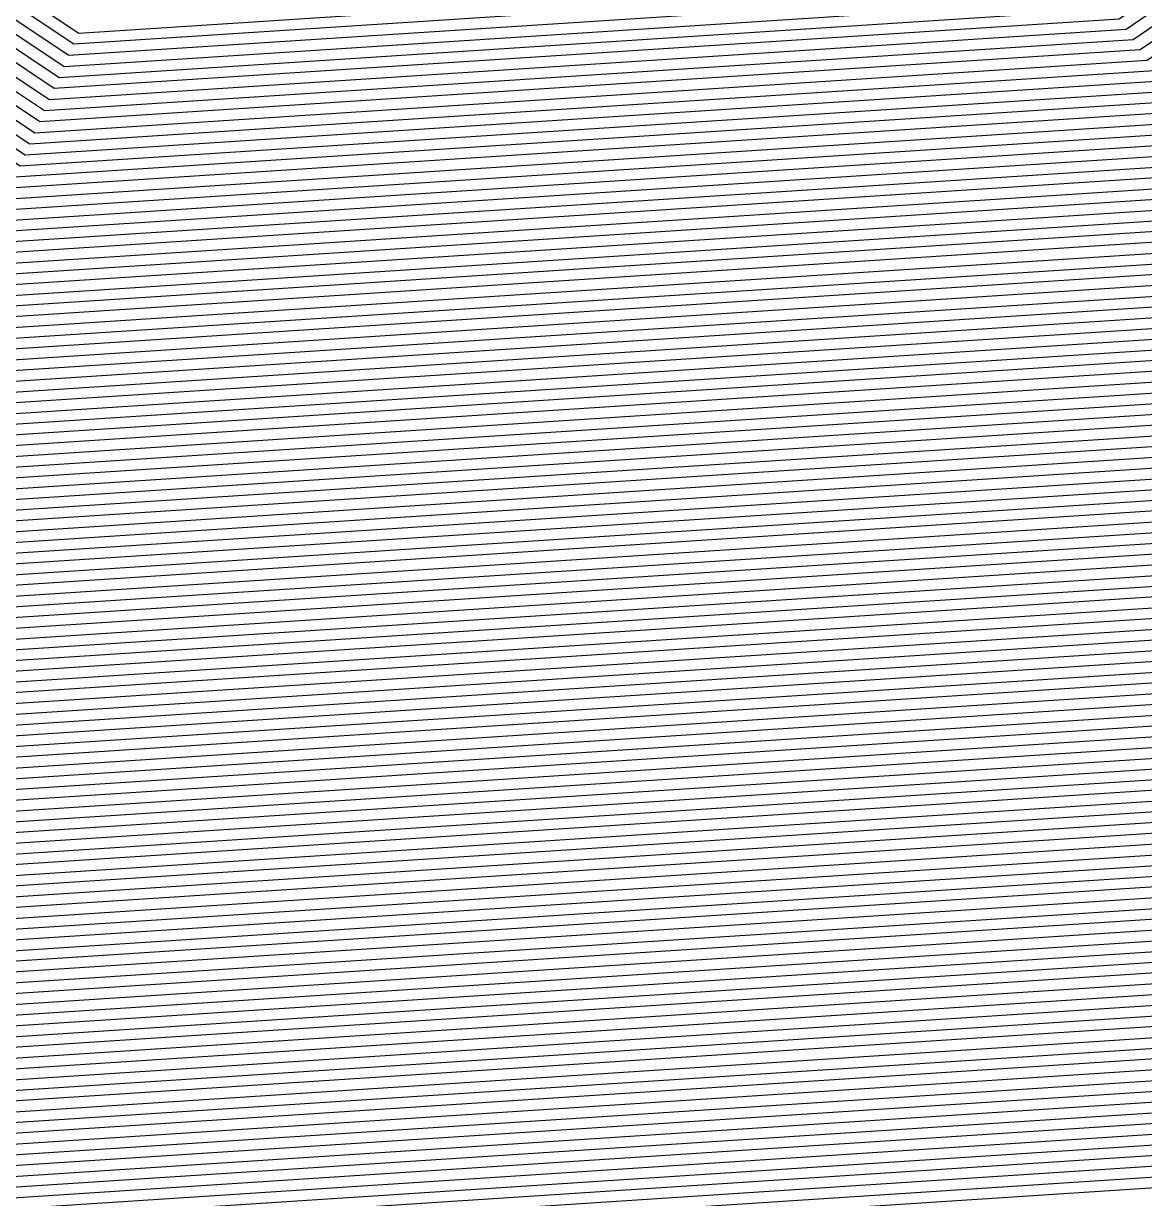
# Model space of a CAD drawing. Extents: x 7084 to 11035, y 13750 to 16729.
# Drawn here: x 8903.1 to 8953.1, y 14749.7 to 14802.2 of the extents above; entities that cross this region are included whole.
import ezdxf

# ---------------------------------------------------------------- set-up
doc = ezdxf.new("R2010")
doc.units = 0
doc.layers.add('Default', color=7, linetype='Continuous')

msp = doc.modelspace()

# ---------------------------------------------------------------- linework, layer by layer
at = {"layer": 'Default'}
for points in [[(8760.535, 14895.53), (8799.376, 14839.801), (8810.945, 14825.188), (8892.006, 14771.148), (8969.689, 14776.214), (8994.653, 14793.263), (9074.025, 14838.859), (9118.472, 14857.734), (9184.334, 14856.046), (9200.165, 14842.041), (9264.338, 14815.021), (9304.868, 14813.332), (9318.264, 14828.554), (9402.702, 14850.508), (9466.875, 14902.86), (9500.65, 14945.079), (9537.803, 15021.073), (9523.799, 15083.179), (9576.151, 15198.015), (9552.508, 15319.606)], [(9550.406, 15318.916), (9573.887, 15198.152), (9521.892, 15084.098), (9536.16, 15020.821), (9499.26, 14945.343), (9465.715, 14903.411), (9401.978, 14851.416), (9318.114, 14829.611), (9304.466, 14814.102), (9264.212, 14815.779), (9200.475, 14842.616), (9184.346, 14856.884), (9118.932, 14858.561), (9073.646, 14839.33), (8994.814, 14794.044), (8969.379, 14776.674), (8892.224, 14771.642), (8811.715, 14825.315), (8799.928, 14840.203), (8761.351, 14895.553)], [(9546.201, 15317.538), (9569.361, 15198.428), (9518.078, 15085.936), (9532.875, 15020.315), (9496.48, 14945.872), (9463.394, 14904.514), (9400.531, 14853.231), (9317.816, 14831.725), (9303.662, 14815.642), (9263.959, 14817.296), (9201.096, 14843.765), (9184.369, 14858.561), (9119.851, 14860.216), (9072.887, 14840.272), (8995.135, 14795.606), (8968.758, 14777.593), (8892.661, 14772.63), (8813.254, 14825.567), (8801.031, 14841.007), (8762.982, 14895.599), (8743.13, 14955.154), (8750.207, 14973.168)], [(8763.798, 14895.622), (8801.582, 14841.41), (8814.024, 14825.694), (8892.879, 14773.124), (8968.448, 14778.052), (8995.296, 14796.387), (9072.508, 14840.743), (9120.311, 14861.043), (9184.38, 14859.4), (9201.406, 14844.339), (9263.833, 14818.054), (9303.26, 14816.411), (9317.666, 14832.782), (9399.807, 14854.138), (9462.234, 14905.066), (9495.09, 14946.136), (9531.232, 15020.062), (9516.171, 15086.855), (9567.098, 15198.566), (9544.099, 15316.848)], [(8767.06, 14895.714), (8803.788, 14843.018), (8817.103, 14826.199), (8893.752, 14775.1), (8967.207, 14779.89), (8995.939, 14799.512), (9070.992, 14842.627), (9122.149, 14864.351), (9184.426, 14862.755), (9202.646, 14846.637), (9263.327, 14821.087), (9301.652, 14819.49), (9317.069, 14837.01), (9396.912, 14857.769), (9457.592, 14907.271), (9489.53, 14947.193), (9524.66, 15019.051), (9508.543, 15090.531), (9558.045, 15199.117), (9535.689, 15314.091)], [(8767.876, 14895.737), (8804.339, 14843.42), (8817.872, 14826.326), (8893.97, 14775.594), (8966.897, 14780.35), (8996.1, 14800.293), (9070.613, 14843.098), (9122.608, 14865.179), (9184.438, 14863.593), (9202.957, 14847.211), (9263.201, 14821.845), (9301.25, 14820.26), (9316.92, 14838.066), (9396.188, 14858.676), (9456.432, 14907.823), (9488.14, 14947.457), (9523.018, 15018.799), (9506.636, 15091.45), (9555.782, 15199.255), (9533.587, 15313.402)], [(9529.382, 15312.023), (9551.256, 15199.531), (9502.821, 15093.288), (9519.732, 15018.293), (9485.359, 14947.985), (9454.112, 14908.926), (9394.741, 14860.491), (9316.621, 14840.18), (9300.445, 14821.799), (9262.948, 14823.362), (9203.577, 14848.36), (9184.461, 14865.271), (9123.527, 14866.833), (9069.854, 14844.04), (8996.422, 14801.856), (8966.277, 14781.269), (8894.407, 14776.582), (8819.412, 14826.578), (8805.442, 14844.224), (8769.507, 14895.783)], [(8770.323, 14895.806), (8805.994, 14844.626), (8820.182, 14826.705), (8894.625, 14777.076), (8965.967, 14781.728), (8996.583, 14802.637), (9069.475, 14844.511), (9123.987, 14867.66), (9184.472, 14866.109), (9203.887, 14848.934), (9262.822, 14824.12), (9300.043, 14822.569), (9316.471, 14841.237), (9394.017, 14861.399), (9452.951, 14909.477), (9483.969, 14948.25), (9518.089, 15018.04), (9500.914, 15094.207), (9548.992, 15199.669), (9527.28, 15311.334)], [(8771.138, 14895.829), (8806.545, 14845.028), (8820.951, 14826.831), (8894.843, 14777.57), (8965.657, 14782.188), (8996.744, 14803.418), (9069.096, 14844.982), (9124.446, 14868.487), (9184.484, 14866.948), (9204.197, 14849.509), (9262.695, 14824.878), (9299.641, 14823.339), (9316.322, 14842.294), (9393.293, 14862.307), (9451.791, 14910.028), (9482.579, 14948.514), (9516.446, 15017.788), (9499.007, 15095.126), (9546.729, 15199.807), (9525.177, 15310.645)], [(8771.954, 14895.852), (8807.097, 14845.43), (8821.721, 14826.957), (8895.062, 14778.064), (8965.346, 14782.647), (8996.904, 14804.199), (9068.717, 14845.453), (9124.906, 14869.314), (9184.495, 14867.786), (9204.508, 14850.083), (9262.569, 14825.636), (9299.239, 14824.108), (9316.173, 14843.351), (9392.569, 14863.214), (9450.631, 14910.58), (9481.189, 14948.778), (9514.804, 15017.535), (9497.1, 15096.045), (9544.466, 15199.945), (9523.075, 15309.955)], [(8776.032, 14895.967), (8809.854, 14847.441), (8825.57, 14827.589), (8896.153, 14780.534), (8963.795, 14784.945), (8997.709, 14808.105), (9066.822, 14847.808), (9127.203, 14873.45), (9184.553, 14871.98), (9206.058, 14852.955), (9261.937, 14829.427), (9297.229, 14827.957), (9315.426, 14848.636), (9388.95, 14867.752), (9444.829, 14913.337), (9474.239, 14950.099), (9506.59, 15016.271), (9487.565, 15100.641), (9533.15, 15200.634), (9512.563, 15306.509)], [(8776.848, 14895.99), (8810.405, 14847.843), (8826.339, 14827.716), (8896.371, 14781.028), (8963.485, 14785.405), (8997.869, 14808.886), (9066.442, 14848.279), (9127.663, 14874.277), (9184.564, 14872.818), (9206.369, 14853.53), (9261.811, 14830.186), (9296.827, 14828.727), (9315.277, 14849.692), (9388.227, 14868.659), (9443.669, 14913.889), (9472.849, 14950.364), (9504.947, 15016.019), (9485.658, 15101.56), (9530.887, 15200.772), (9510.461, 15305.82)], [(8777.664, 14896.013), (8810.957, 14848.245), (8827.109, 14827.842), (8896.589, 14781.522), (8963.175, 14785.864), (8998.03, 14809.668), (9066.063, 14848.75), (9128.123, 14875.104), (9184.576, 14873.657), (9206.679, 14854.104), (9261.684, 14830.944), (9296.425, 14829.496), (9315.127, 14850.749), (9387.503, 14869.567), (9442.508, 14914.44), (9471.459, 14950.628), (9503.304, 15015.766), (9483.751, 15102.479), (9528.624, 15200.91), (9508.359, 15305.13)], [(8778.479, 14896.036), (8811.508, 14848.647), (8827.879, 14827.968), (8896.808, 14782.016), (8962.865, 14786.324), (8998.191, 14810.449), (9065.684, 14849.222), (9128.582, 14875.932), (9184.587, 14874.496), (9206.989, 14854.678), (9261.558, 14831.702), (9296.022, 14830.266), (9314.978, 14851.806), (9386.779, 14870.475), (9441.348, 14914.991), (9470.069, 14950.892), (9501.661, 15015.513), (9481.844, 15103.398), (9526.361, 15201.047), (9506.256, 15304.441)], [(9502.052, 15303.063), (9521.834, 15201.323), (9478.03, 15105.236), (9498.376, 15015.008), (9467.288, 14951.42), (9439.028, 14916.094), (9385.332, 14872.29), (9314.679, 14853.92), (9295.218, 14831.805), (9261.305, 14833.218), (9207.609, 14855.827), (9184.61, 14876.173), (9129.501, 14877.586), (9064.926, 14850.164), (8998.513, 14812.011), (8962.245, 14787.243), (8897.244, 14783.004), (8829.418, 14828.221)], [(9499.949, 15302.373), (9519.571, 15201.461), (9476.123, 15106.155), (9496.733, 15014.755), (9465.898, 14951.685), (9437.867, 14916.646), (9384.608, 14873.197), (9314.53, 14854.977), (9294.816, 14832.575), (9261.179, 14833.977), (9207.92, 14856.402), (9184.621, 14877.011), (9129.961, 14878.413), (9064.547, 14850.635), (8998.674, 14812.792), (8961.934, 14787.702), (8897.463, 14783.498), (8830.188, 14828.347), (8813.162, 14849.853), (8780.926, 14896.105)], [(8781.742, 14896.128), (8813.714, 14850.255), (8830.957, 14828.474), (8897.681, 14783.992), (8961.624, 14788.162), (8998.834, 14813.574), (9064.168, 14851.106), (9130.42, 14879.24), (9184.633, 14877.85), (9208.23, 14856.976), (9261.052, 14834.735), (9294.414, 14833.345), (9314.381, 14856.034), (9383.884, 14874.105), (9436.707, 14917.197), (9464.508, 14951.949), (9495.09, 15014.502), (9474.216, 15107.074), (9517.308, 15201.599), (9497.847, 15301.684)], [(8785.82, 14896.243), (8816.471, 14852.266), (8834.806, 14829.106), (8898.772, 14786.461), (8960.073, 14790.459), (8999.639, 14817.48), (9062.272, 14853.461), (9132.718, 14883.376), (9184.69, 14882.043), (9209.781, 14859.848), (9260.421, 14838.526), (9292.404, 14837.193), (9313.634, 14861.319), (9380.265, 14878.643), (9430.905, 14919.954), (9457.558, 14953.27), (9486.876, 15013.238), (9464.681, 15111.669), (9505.992, 15202.288), (9487.335, 15298.238)], [(8786.636, 14896.266), (8817.022, 14852.668), (8835.576, 14829.232), (8898.991, 14786.955), (8959.763, 14790.919), (8999.799, 14818.261), (9061.893, 14853.932), (9133.177, 14884.203), (9184.702, 14882.882), (9210.091, 14860.423), (9260.294, 14839.284), (9292.002, 14837.963), (9313.485, 14862.375), (9379.542, 14879.55), (9429.745, 14920.506), (9456.168, 14953.534), (9485.233, 15012.986), (9462.774, 15112.588), (9503.729, 15202.426), (9485.233, 15297.548)], [(9483.131, 15296.859), (9501.466, 15202.564), (9460.867, 15113.507), (9483.59, 15012.733), (9454.778, 14953.799), (9428.585, 14921.057), (9378.818, 14880.458), (9313.335, 14863.432), (9291.6, 14838.733), (9260.168, 14840.042), (9210.401, 14860.997), (9184.713, 14883.721), (9133.637, 14885.03), (9061.514, 14854.403), (8999.96, 14819.042), (8959.453, 14791.378), (8899.209, 14787.449), (8836.345, 14829.358), (8817.574, 14853.07), (8787.452, 14896.289)], [(8789.083, 14896.335), (8818.677, 14853.874), (8837.885, 14829.611), (8899.645, 14788.437), (8958.833, 14792.298), (9000.282, 14820.604), (9060.756, 14855.345), (9134.556, 14886.685), (9184.736, 14885.398), (9211.021, 14862.146), (9259.915, 14841.559), (9290.795, 14840.272), (9313.037, 14865.546), (9377.37, 14882.273), (9426.264, 14922.16), (9451.998, 14954.327), (9480.305, 15012.227), (9457.052, 15115.345), (9496.939, 15202.84), (9478.926, 15295.48)], [(9474.721, 15294.102), (9492.413, 15203.115), (9453.238, 15117.184), (9477.019, 15011.722), (9449.218, 14954.855), (9423.944, 14923.263), (9375.923, 14884.088), (9312.738, 14867.66), (9289.991, 14841.812), (9259.662, 14843.075), (9211.642, 14863.295), (9184.759, 14887.075), (9135.475, 14888.339), (9059.998, 14856.287), (9000.604, 14822.167), (8958.212, 14793.217), (8900.082, 14789.425), (8839.424, 14829.864), (8819.779, 14854.678), (8790.714, 14896.38)], [(8900.518, 14790.413), (8957.592, 14794.136), (9000.925, 14823.729), (9059.239, 14857.229), (9136.394, 14889.993), (9184.782, 14888.752), (9212.262, 14864.443), (9259.41, 14844.592), (9289.187, 14843.351), (9312.439, 14869.774), (9374.475, 14885.903), (9421.623, 14924.366), (9446.437, 14955.384), (9473.733, 15011.216), (9449.424, 15119.022), (9487.887, 15203.391), (9470.517, 15292.723)], [(9464.21, 15290.655), (9481.097, 15203.805), (9443.703, 15121.779), (9468.805, 15010.458), (9442.267, 14956.177), (9418.142, 14926.02), (9372.304, 14888.626), (9311.991, 14872.945), (9287.981, 14845.66), (9259.031, 14846.866), (9213.193, 14866.167), (9184.817, 14891.268), (9137.773, 14892.475), (9058.102, 14858.642), (9001.408, 14826.073), (8956.661, 14795.514), (8901.173, 14791.895), (8843.273, 14830.496), (8822.537, 14856.689), (8794.793, 14896.495), (8780.317, 14939.921), (8792.323, 14970.479), (8761.764, 15023.957)], [(8781.271, 14939.53), (8795.608, 14896.518), (8823.088, 14857.091), (8844.043, 14830.622), (8901.392, 14792.389), (8956.351, 14795.974), (9001.569, 14826.854), (9057.723, 14859.113), (9138.232, 14893.302), (9184.828, 14892.107), (9213.503, 14866.741), (9258.904, 14847.625), (9287.579, 14846.43), (9311.842, 14874.001), (9371.58, 14889.534), (9416.982, 14926.571), (9440.877, 14956.441), (9467.162, 15010.206), (9441.796, 15122.698), (9478.834, 15203.942), (9462.107, 15289.966)], [(8764.039, 15025.439), (8795.562, 14970.273), (8783.178, 14938.749), (8797.24, 14896.564), (8824.191, 14857.895), (8845.582, 14830.875), (8901.828, 14793.377), (8955.731, 14796.893), (9001.89, 14828.416), (9056.965, 14860.055), (9139.151, 14894.956), (9184.851, 14893.784), (9214.123, 14867.89), (9258.651, 14849.141), (9286.774, 14847.969), (9311.543, 14876.115), (9370.133, 14891.349), (9414.661, 14927.674), (9438.097, 14956.969), (9463.876, 15009.7), (9437.982, 15124.536), (9474.308, 15204.218), (9457.903, 15288.587)], [(8764.797, 15025.933), (8796.642, 14970.204), (8784.132, 14938.358), (8798.055, 14896.587), (8824.742, 14858.297), (8846.352, 14831.001), (8902.046, 14793.871), (8955.421, 14797.352), (9002.051, 14829.198), (9056.586, 14860.526), (9139.611, 14895.783), (9184.863, 14894.623), (9214.433, 14868.464), (9258.525, 14849.899), (9286.372, 14848.739), (9311.394, 14877.172), (9369.409, 14892.256), (9413.501, 14928.226), (9436.707, 14957.233), (9462.234, 15009.447), (9436.075, 15125.455), (9472.045, 15204.356), (9455.8, 15287.898)], [(8767.072, 15027.415), (8799.882, 14969.997), (8786.992, 14937.187), (8800.502, 14896.656), (8826.397, 14859.503), (8848.661, 14831.38), (8902.701, 14795.353), (8954.49, 14798.731), (9002.534, 14831.541), (9055.448, 14861.939), (9140.989, 14898.265), (9184.897, 14897.139), (9215.364, 14870.187), (9258.146, 14852.174), (9285.166, 14851.048), (9310.946, 14880.343), (9367.238, 14894.979), (9410.02, 14929.88), (9432.537, 14958.026), (9457.305, 15008.689), (9430.354, 15128.212), (9465.255, 15204.77), (9449.493, 15285.83)], [(8768.588, 15028.403), (8802.042, 14969.859), (8788.899, 14936.405), (8802.134, 14896.702), (8827.5, 14860.308), (8850.2, 14831.633), (8903.138, 14796.341), (8953.87, 14799.65), (9002.855, 14833.104), (9054.69, 14862.881), (9141.908, 14899.919), (9184.92, 14898.816), (9215.984, 14871.336), (9257.893, 14853.69), (9284.362, 14852.588), (9310.647, 14882.457), (9365.79, 14896.794), (9407.699, 14930.983), (9429.757, 14958.555), (9454.02, 15008.184), (9426.54, 15130.05), (9460.729, 15205.045), (9445.289, 15284.452)], [(8770.105, 15029.391), (8804.201, 14969.721), (8790.806, 14935.624), (8803.765, 14896.748), (8828.602, 14861.112), (8851.74, 14831.886), (8903.574, 14797.329), (8953.249, 14800.569), (9003.177, 14834.666), (9053.932, 14863.823), (9142.827, 14901.573), (9184.943, 14900.493), (9216.605, 14872.485), (9257.64, 14855.207), (9283.558, 14854.127), (9310.348, 14884.571), (9364.343, 14898.609), (9405.379, 14932.086), (9426.976, 14959.083), (9450.734, 15007.678), (9422.726, 15131.888), (9456.202, 15205.321), (9441.084, 15283.073)], [(9438.982, 15282.384), (9453.939, 15205.459), (9420.819, 15132.808), (9449.091, 15007.425), (9425.586, 14959.347), (9404.218, 14932.637), (9363.619, 14899.517), (9310.199, 14885.628), (9283.156, 14854.897), (9257.514, 14855.965), (9216.915, 14873.06), (9184.955, 14901.332), (9143.287, 14902.4), (9053.553, 14864.294), (9003.338, 14835.447), (8952.939, 14801.029), (8903.793, 14797.823), (8852.509, 14832.012), (8829.154, 14861.514), (8804.581, 14896.771), (8791.76, 14935.234), (8805.281, 14969.652), (8770.863, 15029.885)], [(9432.675, 15280.316), (9447.15, 15205.872), (9415.098, 15135.565), (9444.163, 15006.667), (9421.416, 14960.14), (9400.737, 14934.292), (9361.448, 14902.239), (9309.751, 14888.798), (9281.949, 14857.206), (9257.135, 14858.24), (9217.845, 14874.783), (9184.989, 14903.848), (9144.666, 14904.882), (9052.415, 14865.707), (9003.82, 14837.791), (8952.009, 14802.407), (8904.447, 14799.305), (8854.818, 14832.391)], [(8773.896, 15031.861), (8809.601, 14969.376), (8795.574, 14933.671), (8807.843, 14896.863), (8831.36, 14863.122), (8855.588, 14832.518), (8904.666, 14799.799), (8951.698, 14802.867), (9003.981, 14838.572), (9052.036, 14866.178), (9145.125, 14905.709), (9185.001, 14904.687), (9218.155, 14875.357), (9257.009, 14858.998), (9281.547, 14857.975), (9309.602, 14889.855), (9360.724, 14903.147), (9399.577, 14934.843), (9420.026, 14960.404), (9442.52, 15006.414), (9413.191, 15136.484), (9444.886, 15206.01), (9430.572, 15279.627)], [(8770.438, 15248.781), (8756.996, 15177.095), (8748.036, 15150.212), (8747.289, 15147.512), (8718.166, 15087.027), (8693.524, 15031.022), (8693.524, 14979.498), (8695.133, 14976.683), (8694.501, 14975.075), (8721.383, 14894.427), (8772.908, 14820.501), (8773.999, 14819.122), (8881.528, 14747.436), (8984.578, 14754.157), (8986.933, 14755.765), (9092.222, 14816.25), (9096.415, 14818.031), (9183.783, 14815.791), (9185.276, 14814.47), (9270.404, 14778.627), (9324.169, 14776.386), (9325.432, 14777.822)], [(8770.955, 15248.448), (8757.582, 15177.129), (8748.668, 15150.384), (8747.771, 15147.145), (8718.798, 15086.97), (8694.282, 15031.252), (8694.282, 14979.992), (8696.212, 14976.614), (8695.454, 14974.684), (8722.199, 14894.45), (8773.459, 14820.903), (8774.769, 14819.249), (8881.747, 14747.93), (8984.267, 14754.616), (8987.094, 14756.546)], [(8771.989, 15247.781), (8758.754, 15177.198), (8749.931, 15150.729), (8748.736, 15146.41), (8720.062, 15086.855), (8695.799, 15031.711), (8695.799, 14980.98), (8698.372, 14976.476), (8697.361, 14973.903), (8723.83, 14894.496), (8774.562, 14821.707), (8776.308, 14819.502), (8882.183, 14748.918), (8983.647, 14755.535), (8987.415, 14758.109)], [(8775.607, 15245.449), (8762.855, 15177.439), (8754.354, 15151.935), (8752.114, 15143.836), (8724.485, 15086.453), (8701.106, 15033.32), (8701.106, 14984.437), (8705.931, 14975.994), (8704.036, 14971.169), (8729.54, 14894.657), (8778.422, 14824.522), (8781.696, 14820.386), (8883.711, 14752.376), (8981.476, 14758.752)], [(8834.873, 15244.846), (8828.384, 15226.678), (8824.202, 15214.132), (8817.93, 15180.679), (8813.748, 15168.134), (8797.469, 15109.28), (8783.879, 15081.053), (8772.379, 15054.918), (8772.379, 15030.873), (8807.441, 14969.514), (8793.667, 14934.452), (8806.212, 14896.817), (8830.257, 14862.318), (8854.049, 14832.265), (8904.229, 14798.811), (8952.319, 14801.948), (9003.659, 14837.01), (9052.794, 14865.236), (9144.206, 14904.055), (9184.978, 14903.009), (9217.535, 14874.208), (9257.261, 14857.481), (9282.352, 14856.436)], [(8810.486, 15244.576), (8804.558, 15226.792), (8795.666, 15179.369), (8789.738, 15161.585), (8779.134, 15123.249), (8759.869, 15083.236), (8743.567, 15046.187), (8743.567, 15012.101), (8766.405, 14972.134), (8757.433, 14949.295), (8775.217, 14895.944), (8809.302, 14847.039), (8824.8, 14827.463), (8895.935, 14780.04), (8964.106, 14784.486), (8997.548, 14807.324), (9067.201, 14847.337), (9126.744, 14872.623), (9184.541, 14871.141), (9205.748, 14852.381)], [(8777.675, 15244.117), (8765.199, 15177.577), (8756.882, 15152.625), (8754.044, 15142.366), (8727.012, 15086.223), (8704.139, 15034.239), (8704.139, 14986.413), (8710.251, 14975.718), (8707.85, 14969.606), (8732.802, 14894.749), (8780.628, 14826.13), (8784.775, 14820.892), (8884.584, 14754.352), (8980.235, 14760.59), (8989.184, 14766.702), (9086.914, 14822.845), (9102.849, 14829.611), (9183.944, 14827.532), (9189.619, 14822.511), (9268.635, 14789.242)], [(9183.967, 14829.209), (9103.768, 14831.265), (9086.156, 14823.787), (8989.506, 14768.264), (8979.615, 14761.509), (8885.021, 14755.34), (8786.314, 14821.144), (8781.731, 14826.934), (8734.434, 14894.795), (8709.757, 14968.825), (8712.411, 14975.58), (8705.656, 14987.401), (8705.656, 15034.698), (8728.276, 15086.108), (8755.009, 15141.63), (8758.145, 15152.969), (8766.371, 15177.646), (8778.709, 15243.45)], [(8779.226, 15243.117), (8766.957, 15177.68), (8758.777, 15153.142), (8755.491, 15141.263), (8728.908, 15086.051), (8706.414, 15034.928), (8706.414, 14987.895), (8713.491, 14975.511), (8710.711, 14968.434), (8735.249, 14894.818), (8782.282, 14827.337), (8787.084, 14821.271), (8885.239, 14755.834), (8979.305, 14761.969), (8989.667, 14769.045), (9085.777, 14824.258), (9104.227, 14832.093), (9183.978, 14830.048), (9190.549, 14824.235), (9268.256, 14791.516)], [(8836.072, 15242.834), (8829.797, 15225.265), (8825.753, 15213.133), (8819.688, 15180.782), (8815.644, 15168.651), (8798.917, 15108.177), (8785.774, 15080.881), (8774.654, 15055.607), (8774.654, 15032.355), (8810.681, 14969.308), (8796.527, 14933.281), (8808.659, 14896.886), (8831.911, 14863.524), (8856.358, 14832.644), (8904.884, 14800.293), (8951.388, 14803.326)], [(8836.472, 15242.164), (8830.268, 15224.793), (8826.27, 15212.8), (8820.273, 15180.817), (8816.276, 15168.823), (8799.399, 15107.809), (8786.406, 15080.823), (8775.412, 15055.837), (8775.412, 15032.849), (8811.761, 14969.239), (8797.481, 14932.89), (8809.475, 14896.909), (8832.462, 14863.926), (8857.128, 14832.77), (8905.102, 14800.787), (8951.078, 14803.786)], [(9185.035, 14907.202), (9146.504, 14908.19), (9050.899, 14867.591), (9004.464, 14840.916), (8950.768, 14804.245), (8905.321, 14801.281), (8857.897, 14832.897), (8833.014, 14864.328), (8810.29, 14896.932), (8798.434, 14932.499), (8812.841, 14969.17), (8776.17, 15033.343), (8776.17, 15056.066), (8787.038, 15080.766), (8799.882, 15107.442), (8816.907, 15168.995), (8820.859, 15180.851), (8826.787, 15212.467), (8830.739, 15224.322), (8836.872, 15241.493)], [(9107.444, 14837.883), (9083.123, 14827.555), (8990.793, 14774.514), (8977.133, 14765.185), (8886.767, 14759.292), (8792.472, 14822.155), (8786.142, 14830.151), (8740.959, 14894.979), (8717.385, 14965.7), (8721.05, 14975.029), (8711.722, 14991.353), (8711.722, 15036.536), (8733.331, 15085.649), (8758.869, 15138.689), (8763.2, 15154.348), (8771.058, 15177.922), (8782.845, 15240.785)], [(8837.271, 15240.822), (8831.21, 15223.851), (8827.304, 15212.133), (8821.445, 15180.886), (8817.539, 15169.168), (8800.364, 15107.074), (8787.67, 15080.709), (8776.929, 15056.296), (8776.929, 15033.837), (8813.92, 14969.101), (8799.388, 14932.109), (8811.106, 14896.955), (8833.565, 14864.731), (8858.667, 14833.023), (8905.539, 14801.775), (8950.458, 14804.705), (9004.624, 14841.697)], [(8814.725, 15240.337), (8809.21, 15223.794), (8800.939, 15179.679), (8795.424, 15163.136), (8783.477, 15119.941), (8765.555, 15082.719), (8750.391, 15048.254), (8750.391, 15016.547), (8776.124, 14971.513), (8766.015, 14945.78), (8782.558, 14896.151), (8814.265, 14850.658), (8831.727, 14828.6), (8897.899, 14784.486), (8961.314, 14788.621), (8998.995, 14814.355), (9063.789, 14851.577), (9130.88, 14880.067), (9184.644, 14878.689), (9208.54, 14857.55), (9260.926, 14835.493)], [(8815.196, 15239.866), (8809.727, 15223.461), (8801.525, 15179.714), (8796.056, 15163.309), (8783.959, 15119.573), (8766.187, 15082.662), (8751.149, 15048.484), (8751.149, 15017.041), (8777.204, 14971.444), (8766.968, 14945.389), (8783.373, 14896.174), (8814.817, 14851.06), (8832.497, 14828.727), (8898.117, 14784.979), (8961.004, 14789.081)], [(9184.116, 14840.111), (9109.741, 14842.018), (9081.228, 14829.91), (8991.597, 14778.42), (8975.582, 14767.483), (8887.858, 14761.762), (8796.321, 14822.787), (8788.899, 14832.162), (8745.037, 14895.094), (8722.153, 14963.747), (8726.449, 14974.684), (8715.513, 14993.823), (8715.513, 15037.685), (8736.49, 15085.361), (8761.282, 15136.851), (8766.359, 15155.209), (8773.988, 15178.094), (8785.43, 15239.119)], [(8816.138, 15238.924), (8810.761, 15222.795), (8802.697, 15179.783), (8797.32, 15163.653), (8784.924, 15118.838), (8767.451, 15082.547), (8752.665, 15048.944), (8752.665, 15018.029), (8779.364, 14971.306), (8768.875, 14944.608), (8785.005, 14896.22), (8815.919, 14851.864), (8834.036, 14828.979), (8898.554, 14785.967), (8960.383, 14790), (8999.478, 14816.698), (9062.651, 14852.99), (9132.258, 14882.549), (9184.679, 14881.205)], [(8786.981, 15238.12), (8775.745, 15178.197), (8768.255, 15155.726), (8762.729, 15135.748), (8738.386, 15085.189), (8717.787, 15038.375), (8717.787, 14995.305), (8729.689, 14974.477), (8725.013, 14962.575), (8747.484, 14895.163), (8790.554, 14833.368), (8798.63, 14823.166), (8888.513, 14763.244), (8974.652, 14768.862)], [(8788.532, 15237.12), (8777.503, 15178.301), (8770.15, 15156.243), (8764.177, 15134.646), (8740.281, 15085.017), (8720.062, 15039.064), (8720.062, 14996.787), (8732.929, 14974.27), (8727.874, 14961.404), (8749.931, 14895.232), (8792.208, 14834.574), (8800.939, 14823.545), (8889.168, 14764.726), (8973.721, 14770.24), (8992.562, 14783.107)], [(8818.022, 15237.04), (8812.829, 15221.462), (8805.04, 15179.921), (8799.847, 15164.343), (8786.854, 15117.367), (8769.978, 15082.317), (8755.698, 15049.863), (8755.698, 15020.005), (8783.684, 14971.031), (8772.689, 14943.046), (8788.267, 14896.312), (8818.125, 14853.472), (8837.115, 14829.485), (8899.427, 14787.943), (8959.143, 14791.838), (9000.121, 14819.823), (9061.135, 14854.874), (9134.096, 14885.857), (9184.725, 14884.559), (9210.711, 14861.571), (9260.041, 14840.801), (9291.197, 14839.502), (9313.186, 14864.489)], [(8789.565, 15236.454), (8778.675, 15178.37), (8771.414, 15156.588), (8765.142, 15133.91), (8741.545, 15084.902), (8721.578, 15039.523), (8721.578, 14997.775), (8735.088, 14974.133), (8729.781, 14960.622), (8751.563, 14895.278), (8793.311, 14835.378), (8802.478, 14823.798), (8889.605, 14765.714), (8973.101, 14771.159), (8992.884, 14784.669), (9078.195, 14833.678), (9113.418, 14848.636), (9184.208, 14846.82), (9196.753, 14835.723), (9265.728, 14806.681)], [(8790.082, 15236.121), (8779.261, 15178.404), (8772.046, 15156.76), (8765.624, 15133.543), (8742.177, 15084.844), (8722.337, 15039.753), (8722.337, 14998.269), (8736.168, 14974.064), (8730.734, 14960.232), (8752.378, 14895.301), (8793.862, 14835.78), (8803.248, 14823.925), (8889.823, 14766.208), (8972.791, 14771.619)], [(8790.599, 15235.788), (8779.847, 15178.439), (8772.678, 15156.933), (8766.107, 15133.175), (8742.809, 15084.787), (8723.095, 15039.983), (8723.095, 14998.763), (8737.248, 14973.995), (8731.688, 14959.841), (8753.194, 14895.324), (8794.414, 14836.182), (8804.018, 14824.051), (8890.041, 14766.702), (8972.481, 14772.078), (8993.205, 14786.232), (9077.437, 14834.62), (9114.337, 14850.29), (9184.231, 14848.498), (9197.373, 14836.872)], [(8791.116, 15235.455), (8780.432, 15178.473), (8773.31, 15157.105), (8766.589, 15132.808), (8743.44, 15084.729), (8723.853, 15040.213), (8723.853, 14999.257), (8738.328, 14973.926), (8732.641, 14959.451), (8754.01, 14895.347), (8794.965, 14836.584), (8804.787, 14824.177), (8890.259, 14767.196), (8972.17, 14772.538), (8993.366, 14787.013), (9077.058, 14835.091), (9114.796, 14851.117), (9184.242, 14849.336), (9197.684, 14837.446), (9265.349, 14808.955), (9308.085, 14807.175), (9319.458, 14820.099), (9408.492, 14843.248)], [(8819.906, 15235.156), (8814.897, 15220.129), (8807.384, 15180.058), (8802.375, 15165.032), (8788.784, 15115.897), (8772.506, 15082.087), (8758.731, 15050.782), (8758.731, 15021.981), (8788.003, 14970.755), (8776.503, 14941.483), (8791.53, 14896.403), (8820.331, 14855.08), (8840.194, 14829.99), (8900.3, 14789.919), (8957.902, 14793.676)], [(9116.175, 14853.599), (9075.92, 14836.504), (8993.849, 14789.357), (8971.24, 14773.916), (8890.914, 14768.678), (8807.097, 14824.556), (8796.619, 14837.791), (8756.457, 14895.415), (8735.502, 14958.279), (8741.568, 14973.719), (8726.128, 15000.739), (8726.128, 15040.902), (8745.336, 15084.557), (8768.037, 15131.705), (8775.205, 15157.622), (8782.19, 15178.576), (8792.667, 15234.455)], [(8820.848, 15234.214), (8815.931, 15219.463), (8808.556, 15180.127), (8803.639, 15165.377), (8789.749, 15115.162), (8773.769, 15081.972), (8760.248, 15051.241), (8760.248, 15022.969), (8790.163, 14970.617), (8778.41, 14940.702), (8793.161, 14896.449), (8821.434, 14855.885), (8841.733, 14830.243), (8900.737, 14790.907), (8957.282, 14794.595), (9001.086, 14824.51), (9058.86, 14857.7), (9136.854, 14890.82), (9184.794, 14889.591), (9212.572, 14865.018), (9259.283, 14845.35)], [(8821.319, 15233.743), (8816.448, 15219.13), (8809.141, 15180.162), (8804.27, 15165.549), (8790.232, 15114.794), (8774.401, 15081.915), (8761.006, 15051.471), (8761.006, 15023.463), (8791.243, 14970.548), (8779.364, 14940.311), (8793.977, 14896.472), (8821.985, 14856.287), (8842.503, 14830.369), (8900.955, 14791.401), (8956.971, 14795.055), (9001.247, 14825.292), (9058.481, 14858.171), (9137.313, 14891.647), (9184.805, 14890.43), (9212.882, 14865.592)], [(8794.218, 15233.456), (8783.948, 15178.68), (8777.101, 15158.139), (8769.484, 15130.602), (8747.232, 15084.385), (8728.402, 15041.591), (8728.402, 15002.221), (8744.807, 14973.512), (8738.363, 14957.107), (8758.904, 14895.484), (8798.274, 14838.997), (8809.406, 14824.935), (8891.569, 14770.16), (8970.309, 14775.295), (8994.331, 14791.7), (9074.783, 14837.917), (9117.553, 14856.08), (9184.311, 14854.368), (9199.545, 14840.893), (9264.591, 14813.505), (9305.673, 14811.793), (9318.562, 14826.44), (9404.149, 14848.693)], [(8794.735, 15233.122), (8784.534, 15178.714), (8777.733, 15158.311), (8769.967, 15130.234), (8747.863, 15084.327), (8729.161, 15041.821), (8729.161, 15002.715), (8745.887, 14973.443), (8739.316, 14956.716), (8759.719, 14895.507), (8798.825, 14839.399), (8810.175, 14825.062), (8891.787, 14770.654), (8969.999, 14775.755), (8994.492, 14792.481)], [(8796.286, 15232.123), (8786.291, 15178.818), (8779.628, 15158.828), (8771.414, 15129.131), (8749.759, 15084.155), (8731.435, 15042.51), (8731.435, 15004.197), (8749.127, 14973.237), (8742.177, 14955.545), (8762.166, 14895.576), (8800.479, 14840.605), (8812.484, 14825.441), (8892.442, 14772.136), (8969.069, 14777.133)], [(8822.732, 15232.33), (8817.999, 15218.13), (8810.899, 15180.265), (8806.166, 15166.066), (8791.679, 15113.691), (8776.297, 15081.743), (8763.281, 15052.16), (8763.281, 15024.945), (8794.482, 14970.341), (8782.225, 14939.14), (8796.424, 14896.541), (8823.64, 14857.493), (8844.812, 14830.748), (8901.61, 14792.883), (8956.041, 14796.433), (9001.729, 14827.635)], [(8798.354, 15230.79), (8788.635, 15178.956), (8782.156, 15159.518), (8773.344, 15127.661), (8752.286, 15083.925), (8734.468, 15043.429), (8734.468, 15006.173), (8753.447, 14972.961), (8745.991, 14953.982), (8765.429, 14895.668), (8802.685, 14842.214), (8815.563, 14825.946), (8893.315, 14774.112), (8967.828, 14778.971), (8995.618, 14797.95), (9071.75, 14841.685), (9121.23, 14862.697), (9184.403, 14861.077), (9202.026, 14845.488)], [(8798.871, 15230.457), (8789.221, 15178.99), (8782.787, 15159.69), (8773.827, 15127.293), (8752.918, 15083.868), (8735.226, 15043.659), (8735.226, 15006.667), (8754.526, 14972.892), (8746.944, 14953.592), (8766.244, 14895.691), (8803.236, 14842.616), (8816.333, 14826.073), (8893.534, 14774.606), (8967.518, 14779.431), (8995.779, 14798.731), (9071.371, 14842.156), (9121.689, 14863.524), (9184.415, 14861.916), (9202.336, 14846.062), (9263.453, 14820.329), (9302.054, 14818.72), (9317.218, 14835.953)], [(8800.422, 15229.458), (8790.979, 15179.093), (8784.683, 15160.207), (8775.274, 15126.19), (8754.814, 15083.696), (8737.501, 15044.348), (8737.501, 15008.149), (8757.766, 14972.685), (8749.805, 14952.42), (8768.691, 14895.76), (8804.891, 14843.822), (8818.642, 14826.452), (8894.188, 14776.088), (8966.587, 14780.809), (8996.261, 14801.075), (9070.234, 14843.569), (9123.068, 14866.006), (9184.449, 14864.432), (9203.267, 14847.785), (9263.074, 14822.603)], [(8826.5, 15228.562), (8822.135, 15215.465), (8815.586, 15180.541), (8811.221, 15167.444), (8795.539, 15110.75), (8781.351, 15081.283), (8769.346, 15053.999), (8769.346, 15028.897), (8803.122, 14969.79), (8789.853, 14936.015), (8802.949, 14896.725), (8828.051, 14860.71), (8850.97, 14831.759), (8903.356, 14796.835), (8953.559, 14800.109), (9003.016, 14833.885)], [(8803.007, 15227.792), (8793.908, 15179.266), (8787.842, 15161.068), (8777.687, 15124.352), (8757.973, 15083.408), (8741.292, 15045.497), (8741.292, 15010.619), (8763.166, 14972.34), (8754.572, 14950.467), (8772.77, 14895.875), (8807.648, 14845.832), (8822.491, 14827.084), (8895.28, 14778.558), (8965.036, 14783.107), (8997.065, 14804.98), (9068.338, 14845.924), (9125.365, 14870.142), (9184.507, 14868.625), (9204.818, 14850.658), (9262.443, 14826.394)], [(8803.524, 15227.459), (8794.494, 15179.3), (8788.474, 15161.241), (8778.169, 15123.985), (8758.605, 15083.351), (8742.05, 15045.727), (8742.05, 15011.113), (8764.246, 14972.271), (8755.526, 14950.076), (8773.585, 14895.898), (8808.199, 14846.235), (8823.26, 14827.21), (8895.498, 14779.052), (8964.726, 14783.566), (8997.226, 14805.762), (9067.959, 14846.395), (9125.825, 14870.969), (9184.518, 14869.464), (9205.128, 14851.232), (9262.316, 14827.153), (9298.435, 14825.648), (9315.874, 14845.465), (9391.122, 14865.029)], [(8804.041, 15227.126), (8795.08, 15179.335), (8789.106, 15161.413), (8778.652, 15123.617), (8759.237, 15083.293), (8742.809, 15045.957), (8742.809, 15011.607), (8765.325, 14972.203), (8756.48, 14949.686), (8774.401, 14895.921), (8808.751, 14846.637), (8824.03, 14827.337), (8895.716, 14779.546), (8964.416, 14784.026), (8997.387, 14806.543), (9067.58, 14846.866), (9126.284, 14871.796), (9184.53, 14870.302), (9205.438, 14851.806), (9262.19, 14827.911), (9298.033, 14826.417)], [(8767.83, 15027.909), (8800.962, 14969.928), (8787.946, 14936.796), (8801.318, 14896.679), (8826.948, 14859.906), (8849.43, 14831.507), (8902.919, 14795.847), (8954.18, 14799.19), (9002.694, 14832.322), (9055.069, 14862.41), (9141.449, 14899.092), (9184.909, 14897.977), (9215.674, 14870.762), (9258.02, 14852.932), (9284.764, 14851.818), (9310.796, 14881.4), (9366.514, 14895.887), (9408.86, 14930.431), (9431.147, 14958.29), (9455.662, 15008.436), (9428.447, 15129.131), (9462.992, 15204.907)], [(8764.613, 14895.645), (8802.134, 14841.812), (8814.794, 14825.82), (8893.097, 14773.618), (8968.138, 14778.512), (8995.457, 14797.169), (9072.129, 14841.214), (9120.77, 14861.87), (9184.392, 14860.239), (9201.716, 14844.913), (9263.706, 14818.812), (9302.858, 14817.181), (9317.517, 14833.839), (9399.083, 14855.046), (9461.073, 14905.617), (9493.7, 14946.4), (9529.589, 15019.81), (9514.264, 15087.774), (9564.835, 15198.704)], [(8757.272, 14895.438), (8797.171, 14838.193), (8807.866, 14824.683), (8891.133, 14769.172), (8970.93, 14774.376), (8994.009, 14790.138), (9075.541, 14836.975), (9116.634, 14854.426), (9184.288, 14852.691), (9198.924, 14839.744), (9264.844, 14811.988), (9306.477, 14810.254), (9318.861, 14824.327), (9405.597, 14846.878), (9471.516, 14900.654), (9506.21, 14944.022), (9544.374, 15022.084), (9531.427, 15079.502), (9585.203, 15197.463)], [(8758.088, 14895.461), (8797.722, 14838.595), (8808.636, 14824.809), (8891.351, 14769.666), (8970.619, 14774.835), (8994.17, 14790.919), (9075.162, 14837.446), (9117.094, 14855.253), (9184.3, 14853.53), (9199.234, 14840.318), (9264.717, 14812.746), (9306.075, 14811.023), (9318.712, 14825.383), (9404.873, 14847.785), (9470.356, 14901.206), (9504.82, 14944.286), (9542.731, 15021.832), (9529.52, 15080.421), (9582.94, 15197.601)], [(8754.825, 14895.37), (8795.516, 14836.987), (8805.557, 14824.304), (8890.478, 14767.69), (8971.86, 14772.997), (8993.527, 14787.794), (9076.678, 14835.562), (9115.256, 14851.944), (9184.254, 14850.175), (9197.994, 14838.021), (9265.223, 14809.714), (9307.683, 14807.944), (9319.309, 14821.156), (9407.768, 14844.155), (9474.997, 14899), (9510.381, 14943.229), (9549.303, 15022.843), (9537.148, 15076.745), (9591.993, 15197.049)], [(8755.641, 14895.392), (8796.068, 14837.389), (8806.327, 14824.43), (8890.696, 14768.184), (8971.55, 14773.457), (8993.688, 14788.575), (9076.299, 14836.033), (9115.715, 14852.771), (9184.265, 14851.014), (9198.304, 14838.595), (9265.096, 14810.472), (9307.281, 14808.714), (9319.16, 14822.213), (9407.044, 14845.063), (9473.837, 14899.551), (9508.991, 14943.494), (9547.66, 15022.59), (9535.241, 15077.664), (9589.73, 15197.187)], [(8750.747, 14895.255), (8792.759, 14834.976), (8801.709, 14823.672), (8889.386, 14765.22), (8973.411, 14770.7), (8992.723, 14783.888), (9078.574, 14833.207), (9112.958, 14847.808), (9184.196, 14845.982), (9196.443, 14835.148), (9265.855, 14805.922), (9309.693, 14804.096), (9320.056, 14815.871), (9411.387, 14839.617), (9480.799, 14896.243), (9517.331, 14941.908), (9557.517, 15024.106), (9546.683, 15072.15), (9603.309, 15196.36)], [(9610.098, 15195.947), (9552.404, 15069.393), (9562.445, 15024.864), (9521.501, 14941.116), (9484.28, 14894.588), (9413.558, 14836.895), (9320.504, 14812.701), (9310.9, 14801.787), (9266.234, 14803.648), (9195.512, 14833.425), (9184.162, 14843.466), (9111.58, 14845.327), (9079.711, 14831.794), (8992.24, 14781.545), (8974.342, 14769.321), (8888.732, 14763.738), (8799.399, 14823.293), (8791.105, 14833.77)], [(8791.656, 14834.172), (8800.169, 14823.419), (8888.95, 14764.232), (8974.031, 14769.781), (8992.401, 14782.326), (9079.332, 14832.265), (9112.039, 14846.154), (9184.173, 14844.305), (9195.822, 14834), (9266.107, 14804.406), (9310.498, 14802.556), (9320.354, 14813.757), (9412.834, 14837.802), (9483.119, 14895.14), (9520.111, 14941.38), (9560.802, 15024.612), (9550.497, 15070.312), (9607.835, 15196.084)], [(9614.625, 15195.671), (9556.219, 15067.555), (9565.731, 15025.37), (9524.281, 14940.587), (9486.6, 14893.485), (9415.006, 14835.08), (9320.803, 14810.587), (9311.704, 14800.247), (9266.486, 14802.131), (9194.892, 14832.276), (9184.139, 14841.789), (9110.66, 14843.673), (9080.47, 14830.852), (8991.919, 14779.982), (8974.962, 14768.402), (8888.295, 14762.75), (8797.86, 14823.04), (8790.002, 14832.966), (8746.669, 14895.14), (8724.06, 14962.966), (8728.609, 14974.546)], [(8786.693, 14830.553), (8793.242, 14822.282), (8886.985, 14759.786), (8976.823, 14765.645), (8990.954, 14775.295), (9082.744, 14828.026), (9107.903, 14838.71), (9184.07, 14836.757), (9193.031, 14828.83), (9267.245, 14797.582), (9314.116, 14795.629), (9321.699, 14804.245), (9419.348, 14829.634), (9493.562, 14890.177), (9532.622, 14939.002), (9575.588, 15026.886), (9567.661, 15062.04), (9628.204, 15194.844)], [(8787.796, 14831.357), (8794.781, 14822.534), (8887.422, 14760.774), (8976.203, 14766.564), (8991.275, 14776.857), (9081.986, 14828.968), (9108.822, 14840.364), (9184.093, 14838.434), (9193.651, 14829.979), (9266.992, 14799.098), (9313.312, 14797.168), (9321.4, 14806.359), (9417.901, 14831.449), (9491.241, 14891.28), (9529.842, 14939.53), (9572.302, 15026.381), (9563.847, 15063.878), (9623.677, 15195.119)], [(8788.348, 14831.759), (8795.551, 14822.661), (8887.64, 14761.268), (8975.893, 14767.024), (8991.436, 14777.639), (9081.607, 14829.439), (9109.282, 14841.191), (9184.105, 14839.273), (9193.961, 14830.553), (9266.865, 14799.857), (9312.91, 14797.938), (9321.251, 14807.416), (9417.177, 14832.357), (9490.081, 14891.831), (9528.452, 14939.794), (9570.659, 15026.128), (9561.94, 15064.797), (9621.414, 15195.257)], [(9632.73, 15194.568), (9571.475, 15060.202), (9578.873, 15027.392), (9535.402, 14938.473), (9495.883, 14889.074), (9420.796, 14827.819), (9321.997, 14802.131), (9314.921, 14794.09), (9267.497, 14796.066), (9192.41, 14827.681), (9184.047, 14835.08), (9106.984, 14837.056), (9083.502, 14827.084), (8990.632, 14773.733), (8977.443, 14764.726), (8886.549, 14758.798), (8791.702, 14822.029)], [(8760.041, 15153.486), (8756.457, 15140.528), (8730.172, 15085.936), (8707.93, 15035.388), (8707.93, 14988.883), (8715.65, 14975.373), (8712.618, 14967.653), (8736.881, 14894.864), (8783.385, 14828.141), (8788.624, 14821.523), (8885.676, 14756.822), (8978.684, 14762.888), (8989.989, 14770.608), (9085.019, 14825.2), (9105.146, 14833.747), (9184.001, 14831.725), (9191.17, 14825.384), (9268.003, 14793.033), (9316.529, 14791.011), (9322.595, 14797.904), (9423.691, 14824.189), (9500.524, 14886.868), (9540.962, 14937.416), (9585.445, 15028.403)], [(8760.673, 15153.659), (8756.939, 15140.16), (8730.803, 15085.878), (8708.689, 15035.617), (8708.689, 14989.377), (8716.73, 14975.304), (8713.571, 14967.263), (8737.696, 14894.887), (8783.936, 14828.543), (8789.393, 14821.65), (8885.894, 14757.316), (8978.374, 14763.347), (8990.149, 14771.389), (9084.64, 14825.671), (9105.606, 14834.574), (9184.013, 14832.564), (9191.48, 14825.958), (9267.876, 14793.791), (9316.127, 14791.781), (9322.445, 14798.961), (9422.967, 14825.096), (9499.364, 14887.42), (9539.572, 14937.681), (9583.802, 15028.15)], [(9455.145, 15116.265), (9478.662, 15011.975), (9450.608, 14954.591), (9425.104, 14922.711), (9376.647, 14883.181), (9312.887, 14866.603), (9290.393, 14841.042), (9259.789, 14842.317), (9211.332, 14862.72), (9184.748, 14886.236), (9135.015, 14887.512), (9060.377, 14855.816), (9000.443, 14821.386), (8958.522, 14792.757), (8899.864, 14788.931), (8838.655, 14829.738), (8819.228, 14854.276), (8789.899, 14896.358)], [(9603.515, 15031.183), (9556.253, 14934.51), (9513.287, 14880.803), (9431.652, 14814.205), (9324.237, 14786.278), (9320.952, 14782.544), (9269.393, 14784.692), (9187.758, 14819.065), (9183.875, 14822.5), (9100.091, 14824.648), (9089.189, 14820.019), (8988.219, 14762.015), (8982.096, 14757.833), (8883.275, 14751.388), (8780.157, 14820.133), (8777.319, 14823.718), (8727.908, 14894.611), (8702.129, 14971.95), (8703.772, 14976.132), (8699.59, 14983.45), (8699.59, 15032.86), (8723.221, 15086.568)], [(8729.54, 15085.993), (8707.172, 15035.158), (8707.172, 14988.389), (8714.571, 14975.442), (8711.664, 14968.044), (8736.065, 14894.841), (8782.833, 14827.739), (8787.854, 14821.397), (8885.457, 14756.328), (8978.994, 14762.428), (8989.828, 14769.827), (9085.398, 14824.729), (9104.687, 14832.92), (9183.99, 14830.886), (9190.86, 14824.809), (9268.129, 14792.274), (9316.931, 14790.241), (9322.744, 14796.847), (9424.415, 14823.281), (9501.684, 14886.317), (9542.352, 14937.152), (9587.087, 15028.656)], [(9582.159, 15027.897), (9538.182, 14937.945), (9498.203, 14887.971), (9422.243, 14826.004), (9322.296, 14800.018), (9315.725, 14792.55), (9267.75, 14794.549), (9191.79, 14826.532), (9184.024, 14833.402), (9106.065, 14835.401), (9084.261, 14826.142), (8990.31, 14772.17), (8978.064, 14763.807), (8886.112, 14757.81), (8790.163, 14821.776), (8784.488, 14828.945), (8738.512, 14894.91), (8714.525, 14966.872), (8717.81, 14975.235), (8709.447, 14989.871), (8709.447, 15035.847), (8731.435, 15085.821)], [(9558.126, 15066.636), (9567.374, 15025.623), (9525.671, 14940.323), (9487.76, 14892.934), (9415.729, 14834.172), (9320.952, 14809.53), (9312.106, 14799.478), (9266.613, 14801.373), (9194.582, 14831.702), (9184.127, 14840.95), (9110.201, 14842.846), (9080.849, 14830.381), (8991.758, 14779.201), (8975.272, 14767.943), (8888.077, 14762.256), (8797.09, 14822.914), (8789.451, 14832.564)], [(9621.586, 15033.963), (9571.544, 14931.603), (9526.051, 14874.737), (9439.613, 14804.222), (9325.88, 14774.652), (9325.375, 14774.077), (9270.783, 14776.352), (9184.346, 14812.747), (9183.748, 14813.275), (9095.037, 14815.55), (9093.359, 14814.837), (8986.45, 14753.421), (8985.508, 14752.778), (8880.874, 14745.954), (8771.69, 14818.743), (8771.253, 14819.295), (8718.936, 14894.359), (8691.64, 14976.246), (8691.893, 14976.89), (8691.25, 14978.016)], [(9618.301, 15033.458), (9568.764, 14932.132), (9523.73, 14875.84), (9438.166, 14806.037), (9325.582, 14776.765), (9324.571, 14775.617), (9270.53, 14777.868), (9184.966, 14813.895), (9183.771, 14814.952), (9095.956, 14817.204), (9092.601, 14815.779), (8986.772, 14754.984), (8984.888, 14753.697), (8881.31, 14746.942), (8773.229, 14818.996)], [(8775.538, 14819.375), (8881.965, 14748.424), (8983.957, 14755.076), (8987.254, 14757.327), (9091.464, 14817.192), (9097.334, 14819.685), (9183.806, 14817.468), (9185.897, 14815.619), (9270.151, 14780.143), (9323.364, 14777.926), (9325.134, 14779.936), (9435.995, 14808.76), (9520.249, 14877.494), (9564.593, 14932.924), (9613.372, 15032.699)], [(8699.452, 14976.407), (8698.315, 14973.512), (8724.646, 14894.519), (8775.113, 14822.109), (8777.078, 14819.628), (8882.402, 14749.412), (8983.337, 14755.995), (8987.576, 14758.89), (9090.706, 14818.134), (9098.253, 14821.34), (9183.829, 14819.145), (9186.517, 14816.767), (9269.898, 14781.659), (9322.56, 14779.465), (9324.835, 14782.05), (9434.547, 14810.575), (9517.928, 14878.597), (9561.813, 14933.453), (9610.087, 15032.194)], [(8725.461, 14894.542), (8775.665, 14822.511), (8777.848, 14819.754), (8882.62, 14749.906), (8983.027, 14756.454), (8987.737, 14759.671), (9090.326, 14818.605), (9098.713, 14822.167), (9183.84, 14819.984), (9186.827, 14817.342), (9269.772, 14782.418), (9322.158, 14780.235), (9324.686, 14783.107), (9433.823, 14811.483), (9516.768, 14879.148), (9560.423, 14933.717), (9608.444, 15031.941)], [(8778.617, 14819.881), (8882.838, 14750.4), (8982.717, 14756.914), (8987.898, 14760.452), (9089.947, 14819.076), (9099.172, 14822.994), (9183.852, 14820.823), (9187.137, 14817.916), (9269.646, 14783.176), (9321.756, 14781.005), (9324.536, 14784.164), (9433.1, 14812.39), (9515.608, 14879.7), (9559.033, 14933.981), (9606.801, 15031.688)], [(8779.387, 14820.007), (8883.056, 14750.894), (8982.406, 14757.373), (8988.059, 14761.233), (9089.568, 14819.547), (9099.632, 14823.821), (9183.863, 14821.661), (9187.448, 14818.491), (9269.519, 14783.934), (9321.354, 14781.774), (9324.387, 14785.221), (9432.376, 14813.298), (9514.448, 14880.251), (9557.643, 14934.246), (9605.158, 15031.436)], [(8780.926, 14820.26), (8883.493, 14751.882), (8981.786, 14758.292), (8988.38, 14762.796), (9088.81, 14820.49), (9100.551, 14825.475), (9183.886, 14823.339), (9188.068, 14819.639), (9269.267, 14785.45), (9320.55, 14783.314), (9324.088, 14787.335), (9430.928, 14815.113), (9512.127, 14881.354), (9554.863, 14934.774), (9601.873, 15030.93)], [(8771.621, 15030.379), (8806.361, 14969.583), (8792.713, 14934.843), (8805.396, 14896.794), (8829.705, 14861.916), (8853.279, 14832.139), (8904.011, 14798.317), (8952.629, 14801.488), (9003.499, 14836.228), (9053.174, 14864.765), (9143.746, 14903.228), (9184.966, 14902.171), (9217.225, 14873.634), (9257.388, 14856.723), (9282.754, 14855.666), (9310.05, 14886.684), (9362.895, 14900.424), (9403.058, 14933.189), (9424.196, 14959.612)], [(9598.587, 15030.425), (9552.083, 14935.303), (9509.806, 14882.457), (9429.481, 14816.928), (9323.789, 14789.448), (9319.746, 14784.853), (9269.014, 14786.967), (9188.688, 14820.788), (9183.909, 14825.016), (9101.47, 14827.13), (9088.052, 14821.432), (8988.702, 14764.358), (8981.166, 14759.212), (8883.93, 14752.87), (8782.466, 14820.513)], [(8783.236, 14820.639), (8884.148, 14753.364), (8980.855, 14759.671), (8988.863, 14765.139), (9087.673, 14821.903), (9101.929, 14827.957), (9183.921, 14825.855), (9188.998, 14821.363), (9268.887, 14787.725), (9319.344, 14785.623), (9323.64, 14790.505), (9428.757, 14817.836), (9508.646, 14883.008), (9550.693, 14935.567), (9596.944, 15030.172)], [(8784.005, 14820.765), (8884.366, 14753.858), (8980.545, 14760.131), (8989.024, 14765.921), (9087.294, 14822.374), (9102.389, 14828.784), (9183.932, 14826.693), (9189.309, 14821.937), (9268.761, 14788.483), (9318.941, 14786.393), (9323.491, 14791.562), (9428.033, 14818.743), (9507.486, 14883.56), (9549.303, 14935.831), (9595.301, 15029.919)], [(8785.545, 14821.018), (8884.803, 14754.846), (8979.925, 14761.05), (8989.345, 14767.483), (9086.535, 14823.316), (9103.308, 14830.438), (9183.955, 14828.37), (9189.929, 14823.086), (9268.508, 14790), (9318.137, 14787.932), (9323.192, 14793.676), (9426.586, 14820.558), (9505.165, 14884.663), (9546.523, 14936.359), (9592.016, 15029.414)], [(8790.933, 14821.903), (8886.331, 14758.304), (8977.754, 14764.266), (8990.471, 14772.951), (9083.882, 14826.613), (9106.525, 14836.228), (9184.036, 14834.241), (9192.1, 14827.107), (9267.624, 14795.307), (9315.323, 14793.32), (9322.147, 14801.074), (9421.519, 14826.911), (9497.043, 14888.523), (9536.792, 14938.209), (9580.516, 15027.645)], [(9433.927, 14957.762), (9411.18, 14929.329), (9367.962, 14894.071), (9311.095, 14879.286), (9285.568, 14850.278), (9258.272, 14851.416), (9215.054, 14869.613), (9184.886, 14896.3), (9140.53, 14897.437), (9055.827, 14861.468), (9002.373, 14830.76), (8954.8, 14798.271), (8902.483, 14794.859), (8847.891, 14831.254), (8825.845, 14859.101), (8799.687, 14896.633), (8786.039, 14937.577), (8798.802, 14970.066), (8766.313, 15026.921)], [(8765.555, 15026.427), (8797.722, 14970.135), (8785.085, 14937.968), (8798.871, 14896.61), (8825.294, 14858.699), (8847.121, 14831.128), (8902.265, 14794.365), (8955.11, 14797.812), (9002.212, 14829.979), (9056.206, 14860.997), (9140.07, 14896.61), (9184.874, 14895.462), (9214.744, 14869.039), (9258.399, 14850.658), (9285.97, 14849.509), (9311.244, 14878.229), (9368.685, 14893.164), (9412.34, 14928.777), (9435.317, 14957.498)], [(8784.189, 14896.197), (8815.368, 14851.462), (8833.267, 14828.853), (8898.336, 14785.473), (8960.694, 14789.54), (8999.317, 14815.917), (9063.03, 14852.519), (9131.799, 14881.722), (9184.667, 14880.366), (9209.16, 14858.699), (9260.673, 14837.01), (9293.208, 14835.654), (9313.933, 14859.205), (9381.713, 14876.828), (9433.226, 14918.851), (9460.338, 14952.742)], [(8779.295, 14896.059), (8812.059, 14849.049), (8828.648, 14828.095), (8897.026, 14782.51), (8962.555, 14786.783), (8998.352, 14811.23), (9065.305, 14849.693), (9129.042, 14876.759), (9184.598, 14875.334), (9207.299, 14855.253), (9261.432, 14832.46), (9295.62, 14831.036), (9314.829, 14852.863), (9386.055, 14871.382), (9440.188, 14915.543), (9468.679, 14951.156)], [(8787.245, 14830.955), (8794.011, 14822.408), (8887.204, 14760.28), (8976.513, 14766.104), (8991.114, 14776.076), (9082.365, 14828.497), (9108.363, 14839.537), (9184.082, 14837.595), (9193.341, 14829.404), (9267.118, 14798.34), (9313.714, 14796.399), (9321.549, 14805.302), (9418.624, 14830.542), (9492.402, 14890.728), (9531.232, 14939.266)], [(9570.154, 14931.868), (9524.89, 14875.288), (9438.89, 14805.13), (9325.731, 14775.709), (9324.973, 14774.847), (9270.657, 14777.11), (9184.656, 14813.321), (9183.76, 14814.114), (9095.496, 14816.377), (9092.98, 14815.308), (8986.611, 14754.203), (8985.198, 14753.238), (8881.092, 14746.448), (8772.46, 14818.87)], [(9572.934, 14931.339), (9527.211, 14874.185), (9440.337, 14803.315), (9326.03, 14773.595), (9325.777, 14773.308), (9270.909, 14775.594), (9184.036, 14812.172), (9183.737, 14812.436), (9094.577, 14814.722), (9093.738, 14814.366), (8986.289, 14752.64), (8985.818, 14752.319), (8880.655, 14745.46), (8770.92, 14818.617)]]:
    msp.add_lwpolyline(points, dxfattribs=at)

doc.saveas('drawing.dxf')
